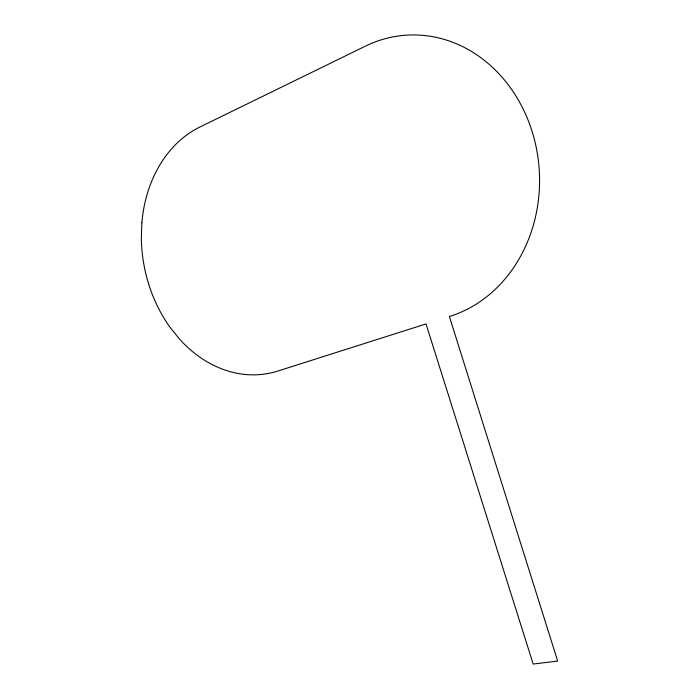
<?xml version="1.0" encoding="UTF-8"?>
<svg xmlns="http://www.w3.org/2000/svg" width="699" height="699" viewBox="0 0 699 699"><rect width="100%" height="100%" fill="white"/><g stroke="black" fill="none" stroke-linecap="round" stroke-linejoin="round"><path stroke-width="1.05" d="M141.862 222.841L141.338 238.63A128.887 102.159 79.4 0 0 169.883 327.088L179.267 338.797A128.887 102.159 79.4 0 0 277.896 371.038L426.014 323.934L533.171 664.05L557.662 661.062L449.37 316.507A143.243 124.055 86.7 0 0 532.236 131.866A143.243 124.055 86.7 0 0 365.428 46.143L199.844 127.052A128.887 102.159 79.4 0 0 141.862 222.841"/></g></svg>
